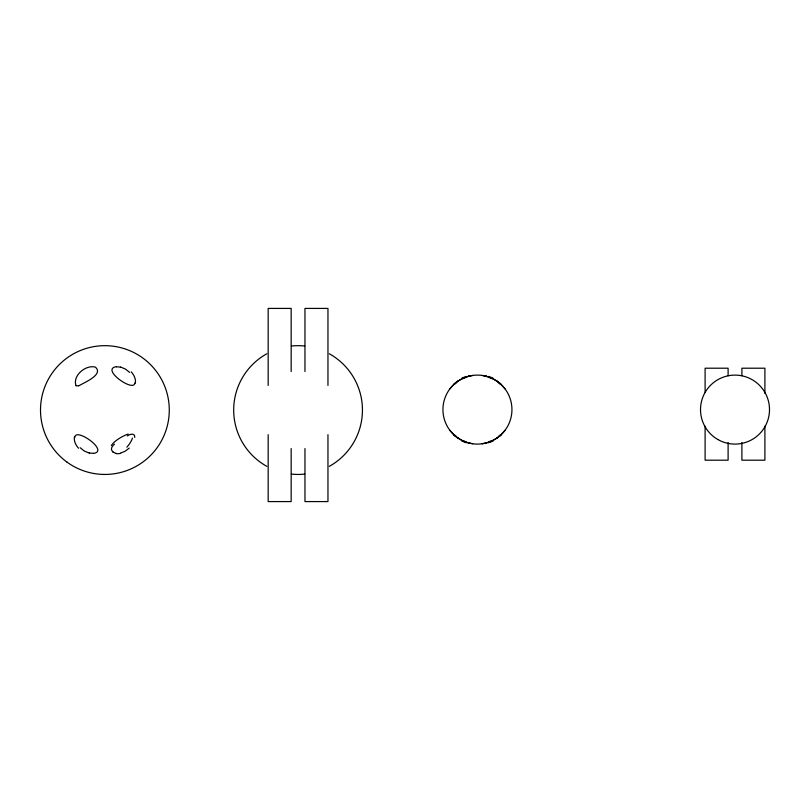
<?xml version="1.0" encoding="UTF-8"?>
<svg xmlns="http://www.w3.org/2000/svg" width="810" height="810" viewBox="0 0 810 810"><rect width="100%" height="100%" fill="white"/><g stroke="black" fill="none" stroke-linecap="round" stroke-linejoin="round"><path stroke-width="1.21" d="M134.784 437.43C135.331 432.631 129.661 434.038 127.291 435.962M74.996 437.137C75.624 427.255 109.542 451.008 93.535 453.428M134.784 382.978C134.166 392.87 100.248 369.117 116.255 366.687M449.864 388.881L453.873 384.416M505.005 430.343L501.005 434.788M129.246 448.112L124.963 451.332L120.498 453.114M455.24 383.201L456.233 382.401A16.402 6.834 -27.7 0 1 457.812 381.226L462.905 378.321M499.638 436.003L498.656 436.803A16.402 6.834 -27.7 0 1 497.067 437.977L491.974 440.883M466.013 377.055L472.827 375.415M488.865 442.149L482.102 443.779M78.702 385.874C84.058 382.593 103.953 374.645 95.418 367.132C85.637 364.409 72.293 375.85 76.049 385.712M482.051 375.415L488.865 377.055M472.706 443.769L466.013 442.149M116.255 453.428L112.772 452.02M120.498 367.001L125.489 369.097L129.651 372.408M89.292 453.114L84.291 451.028L80.139 447.717M491.974 378.321L497.056 381.226A16.402 6.834 27.7 0 1 498.656 382.391L499.638 383.201M462.905 440.883L457.822 437.967A16.402 6.834 27.7 0 1 456.222 436.803L455.24 436.003M501.005 384.416L505.025 388.881M453.873 434.788L449.864 430.323M764.903 393.407L764.903 368.206L741.899 368.206L741.899 375.769M764.903 426.171L764.903 460.191L741.899 460.191L741.899 442.554M728.109 375.769L728.109 368.206L705.105 368.206L705.105 392.151M728.109 442.554L728.109 460.191L705.105 460.191L705.105 426.171M327.959 385.428L327.959 308.418L304.965 308.418L304.965 371.537M327.959 434.666L327.959 501.582L304.965 501.582L304.965 448.558M291.165 371.537L291.165 308.418L268.171 308.418L268.171 385.428M291.165 448.558L291.165 501.582L268.171 501.582L268.171 434.666M498.606 382.857A17.344 5.579 30.8 0 1 500.398 384.375M496.5 380.842A16.23 6.743 27.7 0 1 498.656 382.391M488.572 376.437A12.261 4.546 27.7 0 1 493.209 378.341M485.261 375.88A11.198 1.843 22.4 0 1 486.608 376.215M489.108 377.511A12.039 3.442 26.5 0 1 491.943 378.685M499.932 383.191A17.364 5.933 30.1 0 1 501.309 384.436M500.398 434.828A17.344 5.579 -30.8 0 1 498.606 436.347M498.656 436.803A16.23 6.743 -27.7 0 1 496.5 438.352M493.209 440.853A12.261 4.546 -27.7 0 1 488.572 442.756M486.608 442.989A11.198 1.843 -22.4 0 1 485.261 443.323M491.943 440.508A12.039 3.442 -26.5 0 1 489.108 441.683M501.309 434.767A17.364 5.933 -30.1 0 1 499.932 436.013M462.935 378.685A12.039 3.442 -26.5 0 1 465.78 377.511M453.57 384.436A17.364 5.933 -30.1 0 1 454.957 383.191M454.481 384.375A17.344 5.579 -30.8 0 1 456.273 382.857M456.222 382.391A16.23 6.743 -27.7 0 1 458.379 380.842M461.67 378.341A12.261 4.546 -27.7 0 1 466.317 376.437M468.271 376.215A11.198 1.843 -22.4 0 1 469.618 375.88M465.78 441.683A12.039 3.442 26.5 0 1 462.935 440.508M454.957 436.013A17.364 5.933 30.1 0 1 453.57 434.767M456.273 436.347A17.344 5.579 30.8 0 1 454.481 434.828M458.379 438.352A16.23 6.743 27.7 0 1 456.222 436.803M466.307 442.756A12.261 4.546 27.7 0 1 461.67 440.853M469.618 443.323A11.198 1.843 22.4 0 1 468.271 442.989M131.25 371.871A20.685 13.405 22.6 0 1 135.341 383.15M116.438 366.9A9.173 4.678 20.6 0 1 120.518 367.254M132.465 438.099A20.776 10.824 -38.5 0 1 126.826 447.221M120.467 453.377A9.173 5.113 -22.9 0 1 116.093 453.61M113.086 451.879A14.752 6.753 -14.2 0 1 114.504 444.174M111.345 445.581A15.977 5.235 -27.5 0 1 128.122 434.049M93.342 453.215A9.173 4.678 20.6 0 1 89.262 452.861M78.529 448.244A20.685 13.405 22.6 0 1 74.439 436.965M78.853 385.509A7.33 3.311 -42.3 0 1 76.099 385.661M329.305 353.757A64.395 64.395 0 0 1 329.305 466.358M304.712 474.103A64.395 64.395 0 0 1 291.418 474.103M266.824 466.358A64.395 64.395 0 0 1 266.824 353.757M291.418 346.012A64.395 64.395 0 0 1 304.712 346.012M460.191 439.476A34.496 34.496 0 0 0 511.94 409.597A34.496 34.496 0 0 0 460.191 379.728A34.496 34.496 0 0 0 460.191 439.476M717.761 439.476A34.496 34.496 0 0 0 769.5 409.597A34.496 34.496 0 0 0 717.761 379.728A34.496 34.496 0 0 0 717.761 439.476M67.108 462.196A64.395 64.395 0 0 0 168.936 416.704A64.395 64.395 0 0 0 78.631 351.267A64.395 64.395 0 0 0 67.108 462.196"/></g></svg>
